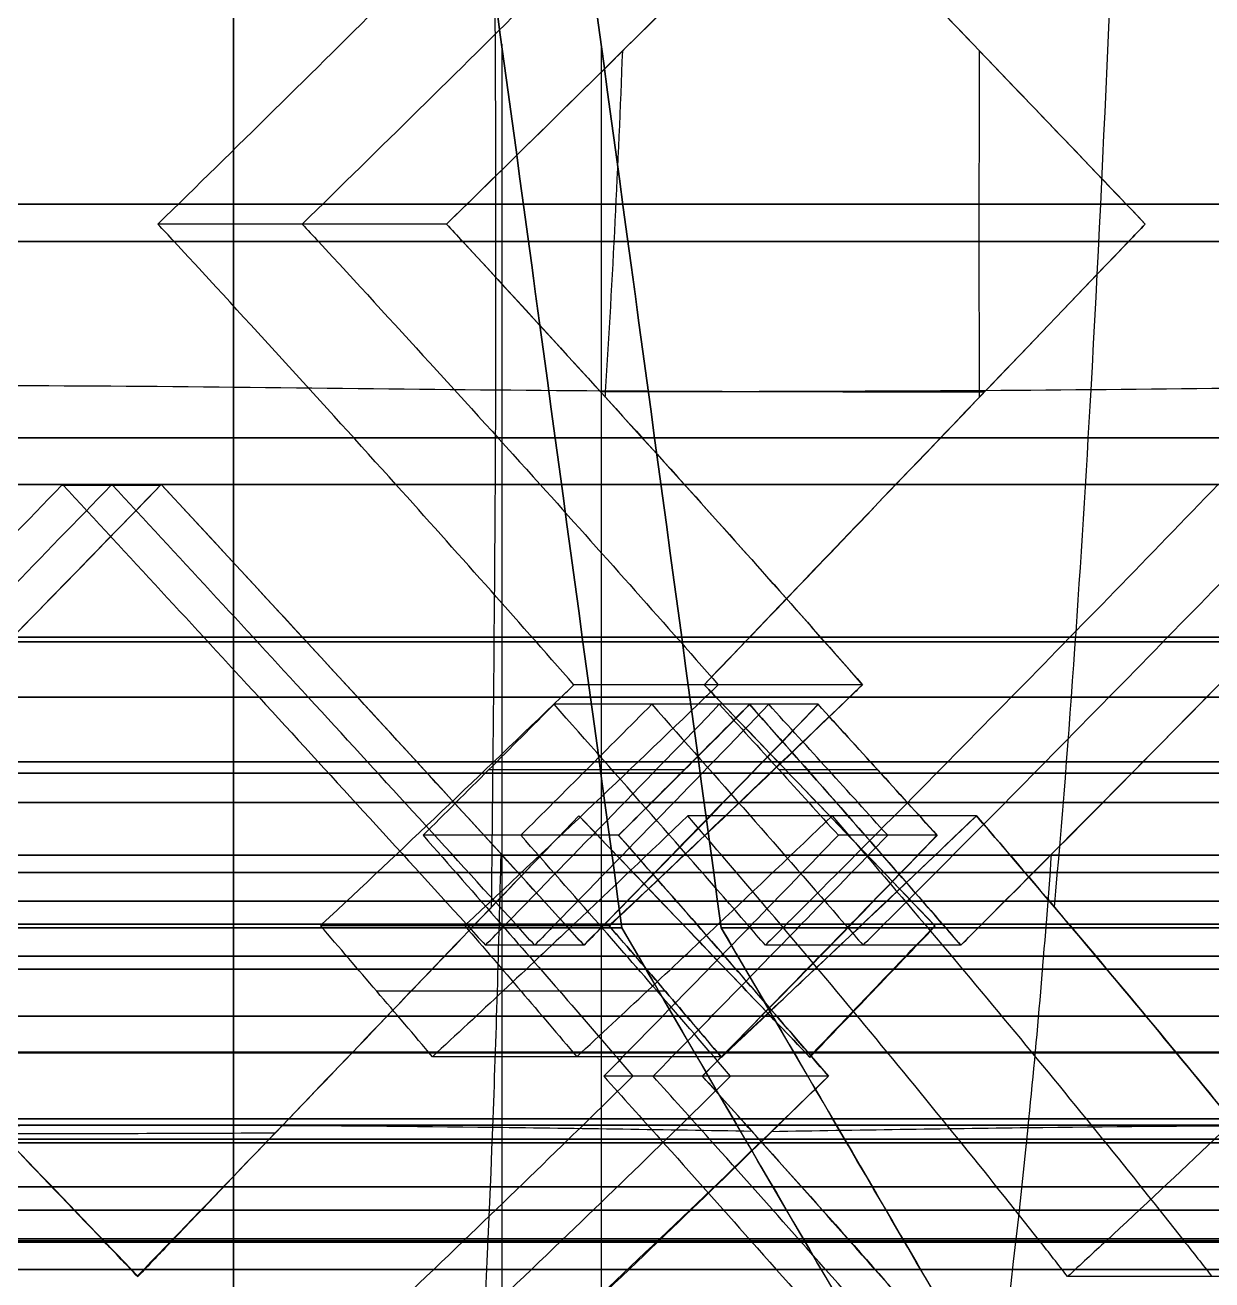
# Model space of a CAD drawing. Header units: millimetres. Extents: x -184 to 184, y -148 to 146.
# Drawn here: x 16.05 to 32.7, y -34.24 to -16.62 of the extents above; entities that cross this region are included whole.
import ezdxf

# ---------------------------------------------------------------- set-up
doc = ezdxf.new("R2010")
doc.units = ezdxf.units.MM
doc.header["$MEASUREMENT"] = 0
doc.layers.add('Rim', color=1, linetype='Continuous', true_color=0xff0000)
doc.layers.add('Tyre', color=7, linetype='Continuous', true_color=0x000000)

msp = doc.modelspace()

# ---------------------------------------------------------------- linework, layer by layer
at = {"layer": 'Rim', "extrusion": (-1.80916e-16, 1, 0)}
msp.add_circle((0, 0, -27.538), 39.275, dxfattribs=at)
at = {"layer": 'Rim', "extrusion": (0, 1, 0)}
msp.add_circle((0, 0, -34.091), 44.681, dxfattribs=at)
at = {"layer": 'Rim', "extrusion": (5.76104e-16, 1, 1.39084e-15)}
msp.add_arc((0, 0, -29.296), 35.54, 91.5911, 133.4089, dxfattribs=at)
at = {"layer": 'Rim', "extrusion": (-3.32669e-16, 1, 8.03135e-16)}
msp.add_arc((0, 0, -29.296), 35.54, 226.5911, 268.4089, dxfattribs=at)
at = {"layer": 'Rim', "extrusion": (2.23633e-16, 1, 2.44224e-16)}
msp.add_arc((0, 0, -29.296), 35.54, 136.5911, 178.4089, dxfattribs=at)
at = {"layer": 'Rim', "extrusion": (4.51945e-15, 1, -1.87202e-15)}
msp.add_arc((0, 0, -29.296), 35.54, 181.5911, 223.4089, dxfattribs=at)
at = {"layer": 'Rim'}
for points, degree in [([(20.901, -3.411, 22.297), (22.075, -12.04, 23.471), (23.249, -20.668, 24.645), (24.423, -29.296, 25.818)], 3), ([(24.423, -29.296, -25.818), (23.249, -20.668, -24.645), (22.075, -12.039, -23.471), (20.901, -3.411, -22.297)], 3), ([(25.818, -29.296, 24.423), (24.645, -20.668, 23.249), (23.471, -12.039, 22.075), (22.297, -3.411, 20.901)], 3), ([(22.297, -3.411, -20.901), (23.471, -12.04, -22.075), (24.645, -20.668, -23.249), (25.818, -29.296, -24.423)], 3), ([(35.526, -29.296, -0.987), (33.866, -20.668, -0.987), (32.206, -12.039, -0.987), (30.546, -3.411, -0.987)], 3), ([(30.546, -3.411, 0.987), (32.206, -12.04, 0.987), (33.866, -20.668, 0.987), (35.526, -29.296, 0.987)], 3), ([(18.974, -4.146, 0.987), (18.974, -23.248, 0.987), (18.974, -42.349, 0.987)], 2), ([(18.974, -42.349, -0.987), (18.974, -23.248, -0.987), (18.974, -4.146, -0.987)], 2), ([(22.736, -16.893, -24.131), (22.736, -29.621, -24.131), (22.736, -42.349, -24.131)], 2), ([(22.736, -16.893, 24.131), (22.736, -29.621, 24.131), (22.736, -42.349, 24.131)], 2), ([(24.131, -16.893, -22.736), (24.131, -29.621, -22.736), (24.131, -42.349, -22.736)], 2), ([(24.131, -16.893, 22.736), (24.131, -29.621, 22.736), (24.131, -42.349, 22.736)], 2)]:
    msp.add_open_spline(points, degree=degree, dxfattribs=at)
for points, knots in [([(24.423, -29.296, 25.818), (25.533, -31.199, 26.929), (26.718, -33.23, 28.114), (29.272, -37.606, 30.667), (30.619, -39.915, 32.015), (32.039, -42.349, 33.435)], [0, 0, 0, 0, 8.466131, 8.466131, 16.923011, 16.923011, 16.923011, 16.923011]), ([(32.039, -42.349, -33.435), (30.77, -40.173, -32.166), (29.501, -37.998, -30.896), (26.962, -33.647, -28.357), (25.692, -31.471, -27.088), (24.423, -29.296, -25.818)], [0, 0, 0, 0, 8.461505, 8.461505, 16.923011, 16.923011, 16.923011, 16.923011]), ([(33.435, -42.349, 32.039), (32.166, -40.173, 30.77), (30.896, -37.998, 29.501), (28.357, -33.647, 26.962), (27.088, -31.471, 25.692), (25.818, -29.296, 24.423)], [0, 0, 0, 0, 8.461505, 8.461505, 16.923011, 16.923011, 16.923011, 16.923011]), ([(25.818, -29.296, -24.423), (26.929, -31.199, -25.533), (28.114, -33.23, -26.718), (30.667, -37.606, -29.272), (32.015, -39.915, -30.619), (33.435, -42.349, -32.039)], [0, 0, 0, 0, 8.466131, 8.466131, 16.923011, 16.923011, 16.923011, 16.923011])]:
    msp.add_open_spline(points, degree=3, knots=knots, dxfattribs=at)
at = {"layer": 'Tyre'}
for p, q in [((21.962, -19.416, -130.297), (17.911, -19.416, -120.971)), ((31.77, -19.416, 128.259), (31.77, -19.416, 118.091)), ((22.189, -19.662, -130.23), (18.138, -19.662, -120.904)), ((31.535, -19.662, 128.288), (31.535, -19.662, 118.12)), ((17.957, -23.072, -130.531), (16.572, -23.072, -120.459)), ((17.958, -23.071, -130.531), (16.573, -23.071, -120.459)), ((17.959, -23.072, -130.531), (16.574, -23.072, -120.458)), ((25.301, -23.072, -129.2), (21.251, -23.072, -119.875)), ((28.27, -23.072, 128.583), (28.27, -23.072, 118.416)), ((17.943, -23.087, -130.531), (16.558, -23.087, -120.458)), ((27.801, -25.884, -128.2), (23.75, -25.884, -118.875)), ((25.579, -25.884, 128.662), (25.579, -25.884, 118.495)), ((20.715, -26.059, -129.587), (19.33, -26.059, -119.514)), ((27.619, -26.059, -128.203), (23.569, -26.059, -118.877)), ((25.746, -26.059, 128.592), (25.746, -26.059, 118.425)), ((32.631, -26.059, 127.11), (29.888, -26.059, 117.32)), ((26.214, -26.158, 128.556), (23.471, -26.158, 118.766)), ((27.176, -26.158, -128.356), (25.791, -26.158, -118.284)), ((25.296, -27.078, 128.546), (22.553, -27.078, 118.755)), ((28.014, -27.078, -127.981), (26.629, -27.078, -117.908)), ((23.819, -27.723, 128.622), (23.819, -27.723, 118.455)), ((29.399, -27.723, -127.463), (25.348, -27.723, -118.137)), ((24.376, -27.996, 128.516), (21.633, -27.996, 118.726)), ((28.846, -27.996, -127.587), (27.462, -27.996, -117.514)), ((24.243, -29.266, -128.135), (20.193, -29.266, -118.81)), ((24.265, -29.246, -128.136), (20.214, -29.246, -118.811)), ((23.626, -29.246, -128.365), (22.242, -29.246, -118.293)), ((22.361, -29.246, 128.528), (22.361, -29.246, 118.361)), ((25.475, -29.246, 128.002), (22.731, -29.246, 118.212)), ((24.178, -29.246, -128.261), (22.794, -29.246, -118.189)), ((27.8, -29.246, -127.443), (23.75, -29.246, -118.117)), ((25.278, -29.246, 127.967), (25.278, -29.246, 117.8)), ((28.926, -29.246, 127.275), (26.183, -29.246, 117.485)), ((27.634, -29.246, -127.554), (26.249, -29.246, -117.481)), ((30.699, -29.246, -126.795), (26.649, -29.246, -117.47)), ((29.474, -29.246, 127.15), (26.731, -29.246, 117.36)), ((28.797, -29.246, 127.194), (28.797, -29.246, 117.027)), ((28.816, -29.266, 127.185), (28.816, -29.266, 117.018)), ((23.892, -29.54, -128.24), (22.508, -29.54, -118.168)), ((29.18, -29.54, 127.141), (26.437, -29.54, 117.351)), ((25.034, -30.186, -127.747), (20.984, -30.186, -118.421)), ((27.936, -30.186, 127.144), (27.936, -30.186, 116.976)), ((25.815, -31.105, -127.336), (21.764, -31.105, -118.011)), ((27.056, -31.105, 127.078), (27.056, -31.105, 116.911)), ((25.553, -31.378, -127.4), (24.169, -31.378, -117.328)), ((27.322, -31.378, 127.033), (24.579, -31.378, 117.242)), ((19.474, -32.262, 128.151), (19.474, -32.262, 117.984)), ((26.419, -32.262, 126.944), (23.676, -32.262, 117.154)), ((26.346, -32.262, -126.959), (24.962, -32.262, -116.887)), ((33.197, -32.262, -125.3), (29.146, -32.262, -115.974)), ((17.147, -33.688, 128.005), (17.147, -33.688, 117.838)), ((18.109, -33.688, 127.868), (18.109, -33.688, 117.701)), ((24.945, -33.688, 126.744), (22.201, -33.688, 116.953)), ((27.618, -33.688, -126.188), (26.234, -33.688, -116.115)), ((34.336, -33.688, -124.496), (30.286, -33.688, -115.171)), ((35.273, -33.688, -124.239), (31.223, -33.688, -114.913)), ((17.628, -34.191, 127.749), (17.628, -34.191, 117.582)), ((34.73, -34.191, -124.195), (30.679, -34.191, -114.87))]:
    msp.add_line(p, q, dxfattribs=at)
at = {"layer": 'Tyre', "extrusion": (0, 1, 0)}
for centre, radius in [((-0.002, 0, -19.139), 123.865), ((-0.002, 0, -19.662), 127.831), ((-0.002, 0, -22.415), 123.407), ((-0.002, 0, -23.072), 127.353), ((-0.002, 0, -25.28), 122.902), ((-0.002, 0, -25.214), 44.105), ((-0.002, 0, -26.059), 126.825), ((-0.002, 0, -26.965), 45.07), ((-0.002, 0, -27.123), 40.59), ((-0.002, 0, -28.277), 122.237), ((-0.002, 0, -28.517), 45.956), ((-0.002, 0, -28.919), 41.58), ((-0.002, 0, -29.246), 126.118), ((-0.002, 0, -29.694), 121.862), ((-0.002, 0, -29.877), 46.77), ((-0.002, 0, -30.534), 42.502), ((-0.002, 0, -31.039), 121.458), ((-0.002, 0, -31.051), 47.517), ((-0.002, 0, -31.975), 43.364), ((-0.002, 0, -32.063), 48.21), ((-0.002, 0, -32.262), 125.267), ((-0.002, 0, -32.312), 121.025), ((-0.002, 0, -32.929), 48.861), ((-0.002, 0, -33.258), 44.181), ((-0.002, 0, -33.688), 124.781), ((-0.002, 0, -33.709), 120.479), ((-0.002, 0, -33.663), 49.475)]:
    msp.add_circle(centre, radius, dxfattribs=at)
at = {"layer": 'Tyre'}
for points, knots in [([(22.594, -29.005, 128.552), (22.621, -26.588, 129.158), (22.682, -20.674, 130.287), (22.634, -14.317, 130.824), (22.611, -10.35, 131.043), (22.608, -9.844, 131.069)], [14.758479, 14.758479, 14.758479, 14.758479, 21.998391, 32.39871, 33.919074, 33.919074, 33.919074, 33.919074]), ([(30.495, -29.005, -126.911), (30.712, -26.588, -127.477), (31.105, -20.674, -128.537), (31.363, -14.317, -129.01), (31.472, -10.35, -129.202), (31.485, -9.844, -129.224)], [14.758479, 14.758479, 14.758479, 14.758479, 21.998391, 32.39871, 33.919074, 33.919074, 33.919074, 33.919074]), ([(17.911, -19.416, -120.971), (19.003, -18.351, -120.927), (20.088, -17.281, -120.855), (21.167, -16.206, -120.757), (22.254, -15.124, -120.658), (23.333, -14.038, -120.534), (24.406, -12.948, -120.385)], [-668.78662, -668.78662, -668.78662, -668.78662, -664.20882, -664.20882, -664.20882, -659.598797, -659.598797, -659.598797, -659.598797]), ([(26.432, -12.948, -125.048), (25.359, -14.038, -125.196), (24.279, -15.124, -125.321), (23.193, -16.206, -125.42), (22.114, -17.281, -125.517), (21.028, -18.351, -125.59), (19.936, -19.416, -125.634)], [659.598797, 659.598797, 659.598797, 659.598797, 664.20882, 664.20882, 664.20882, 668.78662, 668.78662, 668.78662, 668.78662]), ([(28.457, -12.948, -129.71), (27.384, -14.038, -129.859), (26.304, -15.124, -129.984), (25.218, -16.206, -130.082), (24.139, -17.281, -130.18), (23.054, -18.351, -130.253), (21.962, -19.416, -130.297)], [659.598797, 659.598797, 659.598797, 659.598797, 664.20882, 664.20882, 664.20882, 668.78662, 668.78662, 668.78662, 668.78662]), ([(25.579, -12.948, 130.308), (26.622, -14.038, 130.018), (27.662, -15.124, 129.702), (28.698, -16.206, 129.359), (29.726, -17.281, 129.019), (30.751, -18.351, 128.653), (31.77, -19.416, 128.259)], [659.598797, 659.598797, 659.598797, 659.598797, 664.20882, 664.20882, 664.20882, 668.78662, 668.78662, 668.78662, 668.78662]), ([(31.77, -19.416, 118.091), (30.751, -18.351, 118.486), (29.726, -17.281, 118.852), (28.698, -16.206, 119.192), (27.662, -15.124, 119.534), (26.622, -14.038, 119.85), (25.579, -12.948, 120.141)], [-668.78662, -668.78662, -668.78662, -668.78662, -664.20882, -664.20882, -664.20882, -659.598797, -659.598797, -659.598797, -659.598797]), ([(25.579, -12.948, 125.225), (26.622, -14.038, 124.934), (27.662, -15.124, 124.618), (28.698, -16.206, 124.276), (29.726, -17.281, 123.935), (30.751, -18.351, 123.569), (31.77, -19.416, 123.175)], [659.598797, 659.598797, 659.598797, 659.598797, 664.20882, 664.20882, 664.20882, 668.78662, 668.78662, 668.78662, 668.78662]), ([(24.19, -21.845, -129.589), (24.192, -21.821, -129.592), (24.295, -20.2, -129.816), (24.374, -18.58, -130), (24.435, -16.985, -130.151)], [21.92523, 21.92523, 21.92523, 21.92523, 21.998391, 26.781942, 26.781942, 26.781942, 26.781942]), ([(29.444, -21.845, 128.497), (29.443, -21.821, 128.501), (29.438, -20.2, 128.748), (29.439, -18.58, 128.947), (29.444, -16.985, 129.11)], [21.92523, 21.92523, 21.92523, 21.92523, 21.998391, 26.781942, 26.781942, 26.781942, 26.781942]), ([(23.75, -25.884, -118.875), (22.928, -24.947, -119.233), (22.094, -24.009, -119.565), (21.251, -23.072, -119.875), (20.226, -21.934, -120.251), (19.188, -20.797, -120.593), (18.138, -19.662, -120.904), (18.063, -19.58, -120.927), (17.987, -19.498, -120.949), (17.911, -19.416, -120.971)], [-677.752953, -677.752953, -677.752953, -677.752953, -673.859453, -673.859453, -673.859453, -669.127981, -669.127981, -669.127981, -668.78662, -668.78662, -668.78662, -668.78662]), ([(19.936, -19.416, -125.634), (20.012, -19.498, -125.612), (20.088, -19.58, -125.59), (20.164, -19.662, -125.567), (21.213, -20.797, -125.256), (22.251, -21.934, -124.914), (23.276, -23.072, -124.538), (24.119, -24.009, -124.228), (24.953, -24.947, -123.896), (25.776, -25.884, -123.537)], [668.78662, 668.78662, 668.78662, 668.78662, 669.127981, 669.127981, 669.127981, 673.859453, 673.859453, 673.859453, 677.752953, 677.752953, 677.752953, 677.752953]), ([(21.962, -19.416, -130.297), (22.037, -19.498, -130.275), (22.113, -19.58, -130.252), (22.189, -19.662, -130.23), (23.238, -20.797, -129.918), (24.277, -21.934, -129.576), (25.301, -23.072, -129.2), (26.144, -24.009, -128.891), (26.978, -24.947, -128.558), (27.801, -25.884, -128.2)], [668.78662, 668.78662, 668.78662, 668.78662, 669.127981, 669.127981, 669.127981, 673.859453, 673.859453, 673.859453, 677.752953, 677.752953, 677.752953, 677.752953]), ([(31.77, -19.416, 128.259), (31.692, -19.498, 128.269), (31.613, -19.58, 128.278), (31.535, -19.662, 128.288), (30.448, -20.797, 128.42), (29.36, -21.934, 128.52), (28.27, -23.072, 128.583), (27.374, -24.009, 128.636), (26.476, -24.947, 128.663), (25.579, -25.884, 128.662)], [668.78662, 668.78662, 668.78662, 668.78662, 669.127981, 669.127981, 669.127981, 673.859453, 673.859453, 673.859453, 677.752953, 677.752953, 677.752953, 677.752953]), ([(25.579, -25.884, 118.495), (26.476, -24.947, 118.496), (27.374, -24.009, 118.468), (28.27, -23.072, 118.416), (29.36, -21.934, 118.353), (30.448, -20.797, 118.253), (31.535, -19.662, 118.12), (31.613, -19.58, 118.111), (31.692, -19.498, 118.101), (31.77, -19.416, 118.091)], [-677.752953, -677.752953, -677.752953, -677.752953, -673.859453, -673.859453, -673.859453, -669.127981, -669.127981, -669.127981, -668.78662, -668.78662, -668.78662, -668.78662]), ([(31.77, -19.416, 123.175), (31.692, -19.498, 123.185), (31.613, -19.58, 123.195), (31.535, -19.662, 123.204), (30.448, -20.797, 123.336), (29.36, -21.934, 123.436), (28.27, -23.072, 123.5), (27.374, -24.009, 123.552), (26.476, -24.947, 123.579), (25.579, -25.884, 123.578)], [668.78662, 668.78662, 668.78662, 668.78662, 669.127981, 669.127981, 669.127981, 673.859453, 673.859453, 673.859453, 677.752953, 677.752953, 677.752953, 677.752953]), ([(5.729, -21.759, 131.824), (6.758, -21.754, 131.774), (10.08, -21.732, 131.576), (15.71, -21.647, 131.092), (22.709, -21.76, 130.056), (27.175, -21.77, 129.05), (29.49, -21.772, 128.497), (29.514, -21.772, 128.491)], [4.886563, 4.886563, 4.886563, 4.886563, 7.979294, 14.867092, 21.754891, 28.64269, 28.713111, 28.713111, 28.713111, 28.713111]), ([(47.267, -21.759, -123.192), (46.304, -21.754, -123.556), (43.177, -21.732, -124.698), (37.82, -21.647, -126.497), (30.988, -21.76, -128.335), (26.491, -21.77, -129.192), (24.148, -21.772, -129.607), (24.124, -21.772, -129.611)], [4.886563, 4.886563, 4.886563, 4.886563, 7.979294, 14.867092, 21.754891, 28.64269, 28.713111, 28.713111, 28.713111, 28.713111]), ([(10.241, -29.54, -119.855), (10.338, -29.442, -119.872), (10.434, -29.344, -119.888), (10.531, -29.246, -119.904), (11.575, -28.19, -120.075), (12.62, -27.127, -120.202), (13.664, -26.059, -120.294), (14.63, -25.072, -120.378), (15.595, -24.08, -120.432), (16.558, -23.087, -120.458), (16.563, -23.082, -120.458), (16.568, -23.077, -120.459), (16.573, -23.071, -120.459)], [-799.840146, -799.840146, -799.840146, -799.840146, -799.424696, -799.424696, -799.424696, -794.937043, -794.937043, -794.937043, -790.783637, -790.783637, -790.783637, -790.763389, -790.763389, -790.763389, -790.763389]), ([(17.265, -23.071, -125.495), (17.26, -23.077, -125.495), (17.255, -23.082, -125.495), (17.25, -23.087, -125.495), (16.287, -24.08, -125.468), (15.322, -25.072, -125.415), (14.356, -26.059, -125.33), (13.312, -27.127, -125.238), (12.268, -28.19, -125.111), (11.223, -29.246, -124.94), (11.126, -29.344, -124.924), (11.03, -29.442, -124.908), (10.933, -29.54, -124.891)], [790.763389, 790.763389, 790.763389, 790.763389, 790.783637, 790.783637, 790.783637, 794.937043, 794.937043, 794.937043, 799.424696, 799.424696, 799.424696, 799.840146, 799.840146, 799.840146, 799.840146]), ([(17.958, -23.071, -130.531), (17.952, -23.077, -130.531), (17.947, -23.082, -130.531), (17.943, -23.087, -130.531), (16.979, -24.08, -130.504), (16.014, -25.072, -130.451), (15.048, -26.059, -130.366), (14.005, -27.127, -130.275), (12.96, -28.19, -130.147), (11.915, -29.246, -129.976), (11.819, -29.344, -129.96), (11.722, -29.442, -129.944), (11.625, -29.54, -129.928)], [790.763389, 790.763389, 790.763389, 790.763389, 790.783637, 790.783637, 790.783637, 794.937043, 794.937043, 794.937043, 799.424696, 799.424696, 799.424696, 799.840146, 799.840146, 799.840146, 799.840146]), ([(16.573, -23.071, -120.459), (17.499, -24.071, -120.172), (18.419, -25.067, -119.858), (19.33, -26.059, -119.514), (20.31, -27.127, -119.144), (21.282, -28.19, -118.739), (22.242, -29.246, -118.293), (22.33, -29.344, -118.251), (22.419, -29.442, -118.21), (22.508, -29.54, -118.168)], [-790.763389, -790.763389, -790.763389, -790.763389, -786.58964, -786.58964, -786.58964, -782.101856, -782.101856, -782.101856, -781.686392, -781.686392, -781.686392, -781.686392]), ([(23.2, -29.54, -123.204), (23.111, -29.442, -123.246), (23.023, -29.344, -123.288), (22.934, -29.246, -123.329), (21.974, -28.19, -123.776), (21.003, -27.127, -124.181), (20.022, -26.059, -124.55), (19.111, -25.067, -124.894), (18.191, -24.071, -125.208), (17.265, -23.071, -125.495)], [781.686392, 781.686392, 781.686392, 781.686392, 782.101856, 782.101856, 782.101856, 786.58964, 786.58964, 786.58964, 790.763389, 790.763389, 790.763389, 790.763389]), ([(23.892, -29.54, -128.24), (23.804, -29.442, -128.282), (23.715, -29.344, -128.324), (23.626, -29.246, -128.365), (22.666, -28.19, -128.812), (21.695, -27.127, -129.217), (20.715, -26.059, -129.587), (19.803, -25.067, -129.931), (18.884, -24.071, -130.244), (17.958, -23.071, -130.531)], [781.686392, 781.686392, 781.686392, 781.686392, 782.101856, 782.101856, 782.101856, 786.58964, 786.58964, 786.58964, 790.763389, 790.763389, 790.763389, 790.763389]), ([(32.793, -23.071, 117.088), (31.829, -24.071, 117.194), (30.861, -25.067, 117.273), (29.888, -26.059, 117.32), (28.841, -27.127, 117.372), (27.789, -28.19, 117.387), (26.731, -29.246, 117.36), (26.633, -29.344, 117.357), (26.535, -29.442, 117.354), (26.437, -29.54, 117.351)], [-790.763389, -790.763389, -790.763389, -790.763389, -786.58964, -786.58964, -786.58964, -782.101856, -782.101856, -782.101856, -781.686392, -781.686392, -781.686392, -781.686392]), ([(27.808, -29.54, 122.246), (27.906, -29.442, 122.25), (28.004, -29.344, 122.252), (28.102, -29.246, 122.255), (29.16, -28.19, 122.282), (30.213, -27.127, 122.267), (31.259, -26.059, 122.215), (32.232, -25.067, 122.168), (33.201, -24.071, 122.089), (34.164, -23.071, 121.983)], [781.686392, 781.686392, 781.686392, 781.686392, 782.101856, 782.101856, 782.101856, 786.58964, 786.58964, 786.58964, 790.763389, 790.763389, 790.763389, 790.763389]), ([(29.18, -29.54, 127.141), (29.278, -29.442, 127.145), (29.376, -29.344, 127.148), (29.474, -29.246, 127.15), (30.532, -28.19, 127.177), (31.584, -27.127, 127.162), (32.631, -26.059, 127.11), (33.604, -25.067, 127.063), (34.572, -24.071, 126.984), (35.536, -23.071, 126.878)], [781.686392, 781.686392, 781.686392, 781.686392, 782.101856, 782.101856, 782.101856, 786.58964, 786.58964, 786.58964, 790.763389, 790.763389, 790.763389, 790.763389]), ([(20.193, -29.266, -118.81), (20.2, -29.26, -118.81), (20.207, -29.253, -118.81), (20.214, -29.246, -118.811), (21.34, -28.193, -118.874), (22.458, -27.13, -118.894), (23.569, -26.059, -118.877), (23.629, -26.001, -118.877), (23.69, -25.943, -118.876), (23.75, -25.884, -118.875)], [-682.663228, -682.663228, -682.663228, -682.663228, -682.634149, -682.634149, -682.634149, -678.005283, -678.005283, -678.005283, -677.752953, -677.752953, -677.752953, -677.752953]), ([(25.776, -25.884, -123.537), (25.715, -25.943, -123.538), (25.655, -26.001, -123.539), (25.594, -26.059, -123.54), (24.483, -27.13, -123.557), (23.365, -28.193, -123.537), (22.239, -29.246, -123.474), (22.232, -29.253, -123.473), (22.225, -29.26, -123.473), (22.218, -29.266, -123.472)], [677.752953, 677.752953, 677.752953, 677.752953, 678.005283, 678.005283, 678.005283, 682.634149, 682.634149, 682.634149, 682.663228, 682.663228, 682.663228, 682.663228]), ([(27.801, -25.884, -128.2), (27.74, -25.943, -128.201), (27.68, -26.001, -128.202), (27.619, -26.059, -128.203), (26.509, -27.13, -128.219), (25.391, -28.193, -128.199), (24.265, -29.246, -128.136), (24.257, -29.253, -128.136), (24.25, -29.26, -128.136), (24.243, -29.266, -128.135)], [677.752953, 677.752953, 677.752953, 677.752953, 678.005283, 678.005283, 678.005283, 682.634149, 682.634149, 682.634149, 682.663228, 682.663228, 682.663228, 682.663228]), ([(25.579, -25.884, 128.662), (25.635, -25.943, 128.639), (25.691, -26.001, 128.615), (25.746, -26.059, 128.592), (26.772, -27.13, 128.165), (27.789, -28.193, 127.701), (28.797, -29.246, 127.194), (28.803, -29.253, 127.191), (28.81, -29.26, 127.188), (28.816, -29.266, 127.185)], [677.752953, 677.752953, 677.752953, 677.752953, 678.005283, 678.005283, 678.005283, 682.634149, 682.634149, 682.634149, 682.663228, 682.663228, 682.663228, 682.663228]), ([(28.816, -29.266, 117.018), (28.81, -29.26, 117.021), (28.803, -29.253, 117.024), (28.797, -29.246, 117.027), (27.789, -28.193, 117.534), (26.772, -27.13, 117.997), (25.746, -26.059, 118.425), (25.691, -26.001, 118.448), (25.635, -25.943, 118.471), (25.579, -25.884, 118.495)], [-682.663228, -682.663228, -682.663228, -682.663228, -682.634149, -682.634149, -682.634149, -678.005283, -678.005283, -678.005283, -677.752953, -677.752953, -677.752953, -677.752953]), ([(25.579, -25.884, 123.578), (25.635, -25.943, 123.555), (25.691, -26.001, 123.532), (25.746, -26.059, 123.509), (26.772, -27.13, 123.081), (27.789, -28.193, 122.617), (28.797, -29.246, 122.111), (28.803, -29.253, 122.108), (28.81, -29.26, 122.105), (28.816, -29.266, 122.101)], [677.752953, 677.752953, 677.752953, 677.752953, 678.005283, 678.005283, 678.005283, 682.634149, 682.634149, 682.634149, 682.663228, 682.663228, 682.663228, 682.663228]), ([(22.508, -29.54, -118.168), (22.603, -29.442, -118.175), (22.699, -29.344, -118.182), (22.794, -29.246, -118.189), (23.795, -28.22, -118.259), (24.795, -27.19, -118.289), (25.791, -26.158, -118.284)], [-781.686392, -781.686392, -781.686392, -781.686392, -781.275938, -781.275938, -781.275938, -776.969921, -776.969921, -776.969921, -776.969921]), ([(26.484, -26.158, -123.32), (25.487, -27.19, -123.325), (24.487, -28.22, -123.295), (23.486, -29.246, -123.225), (23.391, -29.344, -123.218), (23.295, -29.442, -123.211), (23.2, -29.54, -123.204)], [776.969921, 776.969921, 776.969921, 776.969921, 781.275938, 781.275938, 781.275938, 781.686392, 781.686392, 781.686392, 781.686392]), ([(26.437, -29.54, 117.351), (26.352, -29.442, 117.396), (26.267, -29.344, 117.441), (26.183, -29.246, 117.485), (25.293, -28.22, 117.948), (24.387, -27.19, 118.373), (23.471, -26.158, 118.766)], [-781.686392, -781.686392, -781.686392, -781.686392, -781.275938, -781.275938, -781.275938, -776.969921, -776.969921, -776.969921, -776.969921]), ([(27.176, -26.158, -128.356), (26.179, -27.19, -128.361), (25.179, -28.22, -128.332), (24.178, -29.246, -128.261), (24.083, -29.344, -128.255), (23.988, -29.442, -128.248), (23.892, -29.54, -128.24)], [776.969921, 776.969921, 776.969921, 776.969921, 781.275938, 781.275938, 781.275938, 781.686392, 781.686392, 781.686392, 781.686392]), ([(24.843, -26.158, 123.661), (25.759, -27.19, 123.268), (26.664, -28.22, 122.843), (27.554, -29.246, 122.38), (27.639, -29.344, 122.336), (27.724, -29.442, 122.291), (27.808, -29.54, 122.246)], [776.969921, 776.969921, 776.969921, 776.969921, 781.275938, 781.275938, 781.275938, 781.686392, 781.686392, 781.686392, 781.686392]), ([(26.214, -26.158, 128.556), (27.13, -27.19, 128.163), (28.036, -28.22, 127.738), (28.926, -29.246, 127.275), (29.011, -29.344, 127.231), (29.095, -29.442, 127.186), (29.18, -29.54, 127.141)], [776.969921, 776.969921, 776.969921, 776.969921, 781.275938, 781.275938, 781.275938, 781.686392, 781.686392, 781.686392, 781.686392]), ([(17.628, -34.191, 127.749), (17.468, -34.024, 127.836), (17.308, -33.856, 127.922), (17.147, -33.688, 128.005), (16.695, -33.216, 128.241), (16.239, -32.74, 128.464), (15.781, -32.262, 128.676), (14.829, -31.266, 129.118), (13.865, -30.26, 129.511), (12.895, -29.246, 129.865), (12.411, -28.74, 130.042), (11.924, -28.232, 130.209), (11.437, -27.723, 130.367)], [699.146423, 699.146423, 699.146423, 699.146423, 699.887678, 699.887678, 699.887678, 701.973631, 701.973631, 701.973631, 706.315002, 706.315002, 706.315002, 708.483339, 708.483339, 708.483339, 708.483339]), ([(11.437, -27.723, 120.2), (11.924, -28.232, 120.042), (12.411, -28.74, 119.875), (12.895, -29.246, 119.698), (13.865, -30.26, 119.344), (14.829, -31.266, 118.95), (15.781, -32.262, 118.509), (16.239, -32.74, 118.297), (16.695, -33.216, 118.074), (17.147, -33.688, 117.838), (17.308, -33.856, 117.754), (17.468, -34.024, 117.669), (17.628, -34.191, 117.582)], [-708.483339, -708.483339, -708.483339, -708.483339, -706.315002, -706.315002, -706.315002, -701.973631, -701.973631, -701.973631, -699.887678, -699.887678, -699.887678, -699.146423, -699.146423, -699.146423, -699.146423]), ([(17.628, -34.191, 122.666), (17.468, -34.024, 122.753), (17.308, -33.856, 122.838), (17.147, -33.688, 122.922), (16.695, -33.216, 123.157), (16.239, -32.74, 123.381), (15.781, -32.262, 123.593), (14.829, -31.266, 124.034), (13.865, -30.26, 124.427), (12.895, -29.246, 124.781), (12.411, -28.74, 124.958), (11.924, -28.232, 125.125), (11.437, -27.723, 125.283)], [699.146423, 699.146423, 699.146423, 699.146423, 699.887678, 699.887678, 699.887678, 701.973631, 701.973631, 701.973631, 706.315002, 706.315002, 706.315002, 708.483339, 708.483339, 708.483339, 708.483339]), ([(11.439, -27.729, 130.396), (12.481, -28.818, 130.062), (13.512, -29.895, 129.676), (15.577, -32.047, 128.779), (16.606, -33.115, 128.267), (17.625, -34.181, 127.724)], [-205.790002, -205.790002, -205.790002, -205.790002, -201.163707, -201.163707, -196.453086, -196.453086, -196.453086, -196.453086]), ([(17.625, -34.181, 127.724), (18.656, -33.112, 128.004), (19.69, -32.038, 128.21), (21.76, -29.878, 128.497), (22.788, -28.802, 128.581), (23.819, -27.723, 128.622)], [-196.453086, -196.453086, -196.453086, -196.453086, -191.92482, -191.92482, -187.448108, -187.448108, -187.448108, -187.448108]), ([(23.819, -27.723, 128.622), (23.333, -28.231, 128.601), (22.846, -28.739, 128.57), (22.361, -29.246, 128.528), (21.397, -30.254, 128.446), (20.433, -31.261, 128.324), (19.474, -32.262, 128.151), (19.018, -32.738, 128.069), (18.563, -33.214, 127.975), (18.109, -33.688, 127.868), (17.948, -33.856, 127.83), (17.788, -34.024, 127.791), (17.628, -34.191, 127.749)], [690.141445, 690.141445, 690.141445, 690.141445, 692.252978, 692.252978, 692.252978, 696.445415, 696.445415, 696.445415, 698.440735, 698.440735, 698.440735, 699.146423, 699.146423, 699.146423, 699.146423]), ([(17.628, -34.191, 117.582), (17.788, -34.024, 117.623), (17.948, -33.856, 117.663), (18.109, -33.688, 117.701), (18.563, -33.214, 117.808), (19.018, -32.738, 117.902), (19.474, -32.262, 117.984), (20.433, -31.261, 118.157), (21.397, -30.253, 118.279), (22.361, -29.246, 118.361), (22.846, -28.739, 118.402), (23.333, -28.231, 118.433), (23.819, -27.723, 118.455)], [-699.146423, -699.146423, -699.146423, -699.146423, -698.440735, -698.440735, -698.440735, -696.445415, -696.445415, -696.445415, -692.252978, -692.252978, -692.252978, -690.141445, -690.141445, -690.141445, -690.141445]), ([(23.819, -27.723, 123.538), (23.333, -28.231, 123.517), (22.846, -28.739, 123.486), (22.361, -29.246, 123.444), (21.397, -30.253, 123.363), (20.433, -31.261, 123.24), (19.474, -32.262, 123.068), (19.018, -32.738, 122.985), (18.563, -33.214, 122.892), (18.109, -33.688, 122.784), (17.948, -33.856, 122.747), (17.788, -34.024, 122.707), (17.628, -34.191, 122.666)], [690.141445, 690.141445, 690.141445, 690.141445, 692.252978, 692.252978, 692.252978, 696.445415, 696.445415, 696.445415, 698.440735, 698.440735, 698.440735, 699.146423, 699.146423, 699.146423, 699.146423]), ([(25.348, -27.723, -118.137), (24.817, -28.233, -118.14), (24.285, -28.741, -118.133), (23.75, -29.246, -118.117), (23.091, -29.87, -118.097), (22.429, -30.489, -118.062), (21.764, -31.105, -118.011)], [-690.141445, -690.141445, -690.141445, -690.141445, -687.932616, -687.932616, -687.932616, -685.210677, -685.210677, -685.210677, -685.210677]), ([(23.789, -31.105, -122.673), (24.454, -30.489, -122.725), (25.116, -29.87, -122.76), (25.775, -29.246, -122.78), (26.31, -28.741, -122.796), (26.843, -28.233, -122.803), (27.374, -27.723, -122.8)], [685.210677, 685.210677, 685.210677, 685.210677, 687.932616, 687.932616, 687.932616, 690.141445, 690.141445, 690.141445, 690.141445]), ([(27.056, -31.105, 127.078), (26.467, -30.489, 127.391), (25.874, -29.87, 127.686), (25.278, -29.246, 127.967), (24.794, -28.741, 128.195), (24.307, -28.233, 128.413), (23.819, -27.723, 128.622)], [685.210677, 685.210677, 685.210677, 685.210677, 687.932616, 687.932616, 687.932616, 690.141445, 690.141445, 690.141445, 690.141445]), ([(23.819, -27.723, 118.455), (24.307, -28.233, 118.246), (24.793, -28.741, 118.028), (25.278, -29.246, 117.8), (25.874, -29.87, 117.519), (26.467, -30.489, 117.223), (27.056, -31.105, 116.911)], [-690.141445, -690.141445, -690.141445, -690.141445, -687.932616, -687.932616, -687.932616, -685.210677, -685.210677, -685.210677, -685.210677]), ([(27.056, -31.105, 121.994), (26.467, -30.489, 122.307), (25.874, -29.87, 122.603), (25.278, -29.246, 122.883), (24.793, -28.741, 123.111), (24.307, -28.233, 123.329), (23.819, -27.723, 123.538)], [685.210677, 685.210677, 685.210677, 685.210677, 687.932616, 687.932616, 687.932616, 690.141445, 690.141445, 690.141445, 690.141445]), ([(30.679, -34.191, -114.87), (30.549, -34.024, -114.972), (30.418, -33.856, -115.072), (30.286, -33.688, -115.171), (29.912, -33.214, -115.45), (29.532, -32.738, -115.717), (29.146, -32.262, -115.974), (28.336, -31.261, -116.515), (27.5, -30.253, -117.011), (26.649, -29.246, -117.47), (26.22, -28.739, -117.701), (25.786, -28.231, -117.923), (25.348, -27.723, -118.137)], [-699.146423, -699.146423, -699.146423, -699.146423, -698.440735, -698.440735, -698.440735, -696.445415, -696.445415, -696.445415, -692.252978, -692.252978, -692.252978, -690.141445, -690.141445, -690.141445, -690.141445]), ([(25.815, -31.105, -127.336), (26.479, -30.489, -127.388), (27.141, -29.87, -127.423), (27.8, -29.246, -127.443), (28.335, -28.741, -127.459), (28.868, -28.233, -127.466), (29.399, -27.723, -127.463)], [685.210677, 685.210677, 685.210677, 685.210677, 687.932616, 687.932616, 687.932616, 690.141445, 690.141445, 690.141445, 690.141445]), ([(27.374, -27.723, -122.8), (27.811, -28.231, -122.586), (28.245, -28.739, -122.364), (28.674, -29.246, -122.132), (29.526, -30.253, -121.673), (30.361, -31.261, -121.177), (31.171, -32.262, -120.637), (31.557, -32.738, -120.38), (31.937, -33.214, -120.112), (32.311, -33.688, -119.833), (32.443, -33.856, -119.735), (32.574, -34.024, -119.634), (32.705, -34.191, -119.533)], [690.141445, 690.141445, 690.141445, 690.141445, 692.252978, 692.252978, 692.252978, 696.445415, 696.445415, 696.445415, 698.440735, 698.440735, 698.440735, 699.146423, 699.146423, 699.146423, 699.146423]), ([(34.723, -34.181, -124.171), (33.889, -33.112, -124.838), (33.022, -32.038, -125.439), (31.238, -29.878, -126.528), (30.329, -28.802, -127.014), (29.399, -27.723, -127.463)], [-196.453086, -196.453086, -196.453086, -196.453086, -191.92482, -191.92482, -187.448108, -187.448108, -187.448108, -187.448108]), ([(29.399, -27.723, -127.463), (29.837, -28.231, -127.249), (30.27, -28.739, -127.027), (30.699, -29.246, -126.795), (31.551, -30.254, -126.336), (32.386, -31.261, -125.84), (33.197, -32.262, -125.3), (33.582, -32.738, -125.043), (33.963, -33.214, -124.775), (34.336, -33.688, -124.496), (34.468, -33.856, -124.397), (34.6, -34.024, -124.297), (34.73, -34.191, -124.195)], [690.141445, 690.141445, 690.141445, 690.141445, 692.252978, 692.252978, 692.252978, 696.445415, 696.445415, 696.445415, 698.440735, 698.440735, 698.440735, 699.146423, 699.146423, 699.146423, 699.146423]), ([(37.401, -27.723, -114.804), (36.891, -28.232, -114.854), (36.378, -28.74, -114.894), (35.863, -29.246, -114.925), (34.832, -30.26, -114.987), (33.792, -31.266, -115.01), (32.742, -32.262, -114.985), (32.238, -32.74, -114.972), (31.731, -33.216, -114.949), (31.223, -33.688, -114.913), (31.042, -33.856, -114.9), (30.861, -34.024, -114.886), (30.679, -34.191, -114.87)], [-708.483339, -708.483339, -708.483339, -708.483339, -706.315002, -706.315002, -706.315002, -701.973631, -701.973631, -701.973631, -699.887678, -699.887678, -699.887678, -699.146423, -699.146423, -699.146423, -699.146423]), ([(21.633, -27.996, 118.726), (22.001, -28.413, 118.561), (22.367, -28.83, 118.389), (22.731, -29.246, 118.212), (23.355, -29.959, 117.909), (23.971, -30.67, 117.586), (24.579, -31.378, 117.242)], [-774.369193, -774.369193, -774.369193, -774.369193, -772.627114, -772.627114, -772.627114, -769.643776, -769.643776, -769.643776, -769.643776]), ([(25.95, -31.378, 122.138), (25.343, -30.67, 122.481), (24.726, -29.959, 122.804), (24.103, -29.246, 123.107), (23.739, -28.83, 123.285), (23.373, -28.413, 123.456), (23.004, -27.996, 123.621)], [769.643776, 769.643776, 769.643776, 769.643776, 772.627114, 772.627114, 772.627114, 774.369193, 774.369193, 774.369193, 774.369193]), ([(27.462, -27.996, -117.514), (27.058, -28.413, -117.51), (26.654, -28.83, -117.499), (26.249, -29.246, -117.481), (25.557, -29.959, -117.451), (24.863, -30.67, -117.401), (24.169, -31.378, -117.328)], [-774.369193, -774.369193, -774.369193, -774.369193, -772.627114, -772.627114, -772.627114, -769.643776, -769.643776, -769.643776, -769.643776]), ([(27.322, -31.378, 127.033), (26.714, -30.67, 127.376), (26.098, -29.959, 127.699), (25.475, -29.246, 128.002), (25.111, -28.83, 128.18), (24.744, -28.413, 128.351), (24.376, -27.996, 128.516)], [769.643776, 769.643776, 769.643776, 769.643776, 772.627114, 772.627114, 772.627114, 774.369193, 774.369193, 774.369193, 774.369193]), ([(24.861, -31.378, -122.364), (25.555, -30.67, -122.437), (26.249, -29.959, -122.487), (26.942, -29.246, -122.517), (27.346, -28.83, -122.535), (27.75, -28.413, -122.546), (28.154, -27.996, -122.551)], [769.643776, 769.643776, 769.643776, 769.643776, 772.627114, 772.627114, 772.627114, 774.369193, 774.369193, 774.369193, 774.369193]), ([(25.553, -31.378, -127.4), (26.247, -30.67, -127.474), (26.941, -29.959, -127.523), (27.634, -29.246, -127.554), (28.038, -28.83, -127.571), (28.442, -28.413, -127.582), (28.846, -27.996, -127.587)], [769.643776, 769.643776, 769.643776, 769.643776, 772.627114, 772.627114, 772.627114, 774.369193, 774.369193, 774.369193, 774.369193]), ([(21.719, -44.343, -121.029), (21.792, -43.666, -121.518), (22.256, -39.209, -124.639), (22.559, -34.257, -127.135), (22.697, -29.554, -128.453), (22.729, -28.26, -128.762)], [-0.561064, -0.561064, -0.561064, -0.561064, 1.197755, 11.598073, 15.499946, 15.499946, 15.499946, 15.499946]), ([(28.3, -44.343, 119.661), (28.428, -43.666, 120.139), (29.246, -39.209, 123.186), (29.962, -34.257, 125.597), (30.361, -29.554, 126.861), (30.455, -28.26, 127.156)], [-0.561064, -0.561064, -0.561064, -0.561064, 1.197755, 11.598073, 15.499946, 15.499946, 15.499946, 15.499946]), ([(24.579, -31.378, 117.242), (24.278, -31.673, 117.217), (23.977, -31.968, 117.188), (23.676, -32.262, 117.154), (23.185, -32.74, 117.099), (22.694, -33.216, 117.033), (22.201, -33.688, 116.953), (21.644, -34.224, 116.864), (21.086, -34.756, 116.758), (20.527, -35.282, 116.632), (19.987, -35.791, 116.511), (19.447, -36.295, 116.371), (18.907, -36.793, 116.211), (18.523, -37.148, 116.096), (18.138, -37.499, 115.971), (17.755, -37.846, 115.834)], [-769.643776, -769.643776, -769.643776, -769.643776, -768.377189, -768.377189, -768.377189, -766.315649, -766.315649, -766.315649, -763.981245, -763.981245, -763.981245, -761.726025, -761.726025, -761.726025, -760.119507, -760.119507, -760.119507, -760.119507]), ([(19.126, -37.846, 120.729), (19.51, -37.499, 120.866), (19.894, -37.148, 120.991), (20.279, -36.793, 121.106), (20.818, -36.295, 121.266), (21.359, -35.791, 121.406), (21.899, -35.282, 121.527), (22.457, -34.756, 121.653), (23.016, -34.224, 121.759), (23.573, -33.688, 121.849), (24.065, -33.216, 121.928), (24.557, -32.74, 121.994), (25.047, -32.262, 122.049), (25.349, -31.968, 122.083), (25.65, -31.673, 122.112), (25.95, -31.378, 122.138)], [760.119507, 760.119507, 760.119507, 760.119507, 761.726025, 761.726025, 761.726025, 763.981245, 763.981245, 763.981245, 766.315649, 766.315649, 766.315649, 768.377189, 768.377189, 768.377189, 769.643776, 769.643776, 769.643776, 769.643776]), ([(27.321, -31.376, 127.026), (26.228, -32.447, 126.93), (25.133, -33.499, 126.771), (22.821, -35.673, 126.28), (21.688, -36.71, 125.951), (20.491, -37.817, 125.563)], [-266.950439, -266.950439, -266.950439, -266.950439, -262.4026, -262.4026, -257.42617, -257.42617, -257.42617, -257.42617]), ([(20.498, -37.846, 125.624), (20.881, -37.499, 125.761), (21.266, -37.148, 125.886), (21.65, -36.793, 126.001), (22.19, -36.295, 126.161), (22.73, -35.791, 126.301), (23.27, -35.282, 126.422), (23.829, -34.756, 126.548), (24.387, -34.224, 126.654), (24.945, -33.688, 126.744), (25.437, -33.216, 126.823), (25.928, -32.74, 126.889), (26.419, -32.262, 126.944), (26.72, -31.968, 126.978), (27.021, -31.673, 127.007), (27.322, -31.378, 127.033)], [760.119507, 760.119507, 760.119507, 760.119507, 761.726025, 761.726025, 761.726025, 763.981245, 763.981245, 763.981245, 766.315649, 766.315649, 766.315649, 768.377189, 768.377189, 768.377189, 769.643776, 769.643776, 769.643776, 769.643776]), ([(24.169, -31.378, -117.328), (24.434, -31.673, -117.185), (24.699, -31.968, -117.038), (24.962, -32.262, -116.887), (25.39, -32.74, -116.641), (25.814, -33.216, -116.384), (26.234, -33.688, -116.115), (26.709, -34.224, -115.811), (27.179, -34.756, -115.491), (27.642, -35.282, -115.153), (28.088, -35.791, -114.827), (28.528, -36.295, -114.484), (28.96, -36.793, -114.122), (29.267, -37.148, -113.864), (29.569, -37.499, -113.596), (29.867, -37.846, -113.317)], [-769.643776, -769.643776, -769.643776, -769.643776, -768.377189, -768.377189, -768.377189, -766.315649, -766.315649, -766.315649, -763.981245, -763.981245, -763.981245, -761.726025, -761.726025, -761.726025, -760.119507, -760.119507, -760.119507, -760.119507]), ([(30.559, -37.846, -118.354), (30.262, -37.499, -118.632), (29.959, -37.148, -118.9), (29.652, -36.793, -119.158), (29.221, -36.295, -119.52), (28.78, -35.791, -119.863), (28.334, -35.282, -120.19), (27.872, -34.756, -120.528), (27.402, -34.224, -120.847), (26.926, -33.688, -121.152), (26.506, -33.216, -121.42), (26.082, -32.74, -121.677), (25.654, -32.262, -121.923), (25.391, -31.968, -122.074), (25.126, -31.673, -122.221), (24.861, -31.378, -122.364)], [760.119507, 760.119507, 760.119507, 760.119507, 761.726025, 761.726025, 761.726025, 763.981245, 763.981245, 763.981245, 766.315649, 766.315649, 766.315649, 768.377189, 768.377189, 768.377189, 769.643776, 769.643776, 769.643776, 769.643776]), ([(25.552, -31.376, -127.394), (26.516, -32.447, -126.87), (27.456, -33.499, -126.288), (29.381, -35.673, -124.916), (30.29, -36.71, -124.163), (31.233, -37.817, -123.33)], [-266.950439, -266.950439, -266.950439, -266.950439, -262.4026, -262.4026, -257.42617, -257.42617, -257.42617, -257.42617]), ([(31.251, -37.846, -123.39), (30.954, -37.499, -123.668), (30.651, -37.148, -123.936), (30.344, -36.793, -124.194), (29.913, -36.295, -124.556), (29.473, -35.791, -124.9), (29.026, -35.282, -125.226), (28.564, -34.756, -125.564), (28.094, -34.224, -125.884), (27.618, -33.688, -126.188), (27.199, -33.216, -126.457), (26.774, -32.74, -126.713), (26.346, -32.262, -126.959), (26.083, -31.968, -127.11), (25.819, -31.673, -127.257), (25.553, -31.378, -127.4)], [760.119507, 760.119507, 760.119507, 760.119507, 761.726025, 761.726025, 761.726025, 763.981245, 763.981245, 763.981245, 766.315649, 766.315649, 766.315649, 768.377189, 768.377189, 768.377189, 769.643776, 769.643776, 769.643776, 769.643776]), ([(26.25, -32.153, -127.002), (25.041, -32.132, -127.253), (21.613, -32.078, -127.855), (15.781, -32.047, -128.706), (11.263, -32.132, -129.195), (9.011, -32.157, -129.357)], [-9.535562, -9.535562, -9.535562, -9.535562, -5.796303, 1.091495, 7.862348, 7.862348, 7.862348, 7.862348]), ([(26.524, -32.153, 126.945), (27.733, -32.132, 126.694), (31.117, -32.078, 125.881), (36.805, -32.047, 124.337), (41.144, -32.132, 122.986), (43.274, -32.157, 122.237)], [-9.535562, -9.535562, -9.535562, -9.535562, -5.796303, 1.091495, 7.862348, 7.862348, 7.862348, 7.862348])]:
    msp.add_open_spline(points, degree=3, knots=knots, dxfattribs=at)
for points in [[(21.962, -19.416, -130.297), (24.25, -17.181, -130.192), (26.224, -15.22, -130.032), (28.458, -12.948, -129.718)], [(31.77, -19.416, 128.259), (29.629, -17.181, 129.074), (27.755, -15.22, 129.713), (25.58, -12.948, 130.316)], [(27.8, -25.883, -128.195), (25.901, -23.72, -129.016), (23.955, -21.569, -129.71), (21.962, -19.416, -130.297)], [(25.578, -25.883, 128.656), (27.646, -23.72, 128.654), (29.708, -21.569, 128.515), (31.77, -19.416, 128.259)], [(11.625, -29.538, -129.922), (13.708, -27.435, -130.285), (15.883, -25.213, -130.484), (17.958, -23.072, -130.535)], [(17.958, -23.072, -130.535), (19.928, -25.198, -129.92), (21.993, -27.446, -129.132), (23.891, -29.538, -128.235)], [(35.537, -23.072, 126.882), (33.485, -25.198, 127.103), (31.277, -27.446, 127.203), (29.179, -29.538, 127.136)], [(24.248, -29.272, -128.158), (25.432, -28.142, -128.173), (26.619, -27.017, -128.2), (27.8, -25.883, -128.195)], [(28.821, -29.272, 127.208), (27.741, -28.142, 127.694), (26.662, -27.017, 128.191), (25.578, -25.883, 128.656)], [(23.471, -26.158, 118.766), (22.86, -26.772, 118.765), (22.247, -27.385, 118.752), (21.633, -27.996, 118.726)], [(23.004, -27.996, 123.621), (23.619, -27.385, 123.647), (24.232, -26.772, 123.66), (24.843, -26.158, 123.661)], [(23.891, -29.538, -128.235), (24.994, -28.42, -128.343), (26.087, -27.294, -128.384), (27.179, -26.161, -128.373)], [(24.376, -27.996, 128.516), (24.99, -27.385, 128.542), (25.603, -26.772, 128.555), (26.214, -26.158, 128.556)], [(26.218, -26.161, 128.573), (25.606, -26.776, 128.573), (24.993, -27.388, 128.557), (24.377, -27.997, 128.521)], [(25.791, -26.158, -118.284), (26.352, -26.772, -118.039), (26.909, -27.385, -117.783), (27.462, -27.996, -117.514)], [(29.179, -29.538, 127.136), (28.211, -28.42, 127.675), (27.224, -27.294, 128.148), (26.218, -26.161, 128.573)], [(28.154, -27.996, -122.551), (27.601, -27.385, -122.82), (27.044, -26.772, -123.076), (26.484, -26.158, -123.32)], [(28.846, -27.996, -127.587), (28.293, -27.385, -127.856), (27.736, -26.772, -128.112), (27.176, -26.158, -128.356)], [(27.179, -26.161, -128.373), (27.74, -26.776, -128.129), (28.296, -27.388, -127.871), (28.848, -27.997, -127.592)], [(23.819, -27.723, 128.622), (24.906, -28.858, 128.141), (25.985, -29.984, 127.623), (27.063, -31.114, 127.112)], [(29.399, -27.723, -127.463), (28.211, -28.858, -127.454), (27.015, -29.984, -127.409), (25.822, -31.114, -127.37)], [(24.377, -27.997, 128.521), (25.38, -29.134, 128.086), (26.362, -30.26, 127.597), (27.321, -31.376, 127.026)], [(28.848, -27.997, -127.592), (27.754, -29.134, -127.593), (26.659, -30.26, -127.535), (25.552, -31.376, -127.394)], [(21.764, -31.105, -118.011), (21.248, -30.493, -118.292), (20.723, -29.879, -118.558), (20.193, -29.266, -118.81)], [(22.218, -29.266, -123.472), (22.748, -29.879, -123.221), (23.273, -30.493, -122.955), (23.789, -31.105, -122.673)], [(24.243, -29.266, -128.135), (24.774, -29.879, -127.883), (25.298, -30.493, -127.617), (25.815, -31.105, -127.336)], [(25.822, -31.114, -127.37), (25.304, -30.499, -127.644), (24.779, -29.885, -127.906), (24.248, -29.272, -128.158)], [(28.816, -29.266, 127.185), (28.229, -29.879, 127.165), (27.642, -30.493, 127.13), (27.056, -31.105, 127.078)], [(27.056, -31.105, 116.911), (27.642, -30.493, 116.963), (28.229, -29.879, 116.998), (28.816, -29.266, 117.018)], [(28.816, -29.266, 122.101), (28.229, -29.879, 122.082), (27.642, -30.493, 122.047), (27.056, -31.105, 121.994)], [(27.063, -31.114, 127.112), (27.648, -30.499, 127.157), (28.234, -29.885, 127.188), (28.821, -29.272, 127.208)], [(15.711, -32.185, 128.695), (16.994, -32.183, 128.535), (18.279, -32.178, 128.359), (19.559, -32.173, 128.165)]]:
    msp.add_open_spline(points, degree=3, dxfattribs=at)

doc.saveas('drawing.dxf')
